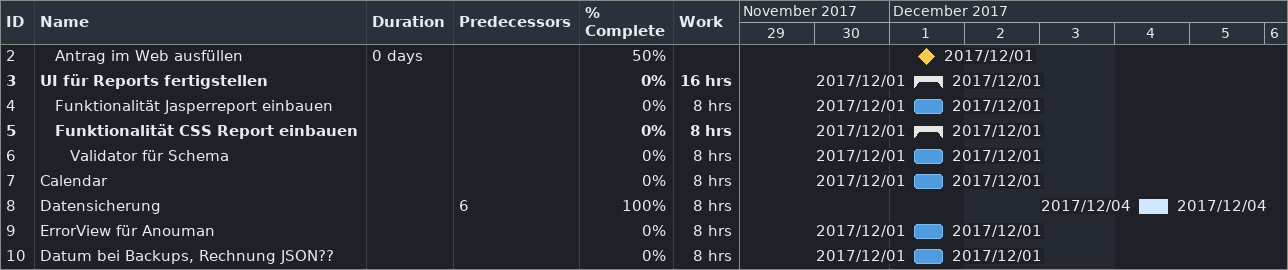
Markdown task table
| ID | Level | Task | Duration | Start | Finish | Predecessors | % complete | Work (h) |
|---|---|---|---|---|---|---|---|---|
| 2 | 2 | Antrag im Web ausfüllen | 0d | 2017-12-01 | 2017-12-01 |  | 50 |  |
| 3 | 1 | **UI für Reports fertigstellen** |  | 2017-12-01 | 2017-12-01 |  | 0 | 16 |
| 4 | 2 | Funktionalität Jasperreport einbauen |  | 2017-12-01 | 2017-12-01 |  | 0 | 8 |
| 5 | 2 | **Funktionalität CSS Report einbauen** |  | 2017-12-01 | 2017-12-01 |  | 0 | 8 |
| 6 | 3 | Validator für Schema |  | 2017-12-01 | 2017-12-01 |  | 0 | 8 |
| 7 | 1 | Calendar |  | 2017-12-01 | 2017-12-01 |  | 0 | 8 |
| 8 | 1 | Datensicherung |  | 2017-12-04 | 2017-12-04 | 6 | 100 | 8 |
| 9 | 1 | ErrorView für Anouman |  | 2017-12-01 | 2017-12-01 |  | 0 | 8 |
| 10 | 1 | Datum bei Backups, Rechnung JSON?? |  | 2017-12-01 | 2017-12-01 |  | 0 | 8 |
